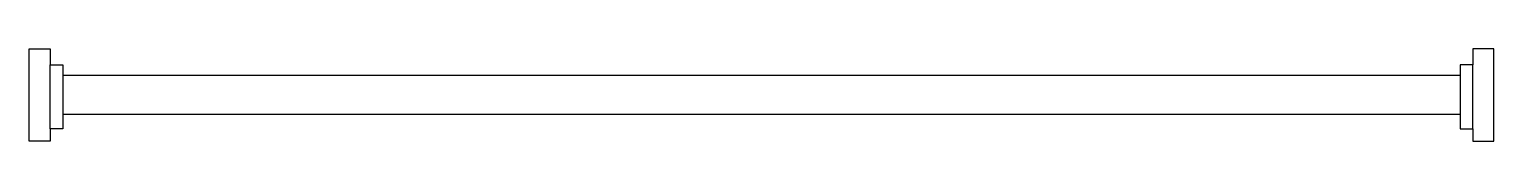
# Model space of a CAD drawing. Header units: inches. Extents: x 0 to 947, y 0 to 60.
import ezdxf

# ---------------------------------------------------------------- set-up
doc = ezdxf.new("R2010")
doc.units = ezdxf.units.IN

msp = doc.modelspace()

# ---------------------------------------------------------------- linework, layer by layer
at = {"color": 2}
for p, q in [((0, 59.92), (13.5, 59.92)), ((0, 59.92), (13.5, 59.92)), ((0, 0), (0, 59.92)), ((13.5, 59.92), (13.5, 49.55)), ((13.5, 59.92), (13.5, 49.55)), ((933.83, 59.92), (933.83, 49.55)), ((933.83, 59.92), (933.83, 49.55)), ((947.33, 59.92), (933.83, 59.92)), ((933.83, 59.92), (933.83, 49.55)), ((933.83, 59.92), (933.83, 49.55)), ((947.33, 59.92), (933.83, 59.92)), ((947.33, 0), (947.33, 59.92)), ((13.5, 49.55), (21.66, 49.55)), ((13.5, 8.02), (13.5, 49.55)), ((13.5, 49.55), (21.66, 49.55)), ((13.5, 8.02), (13.5, 49.55)), ((21.66, 49.55), (21.66, 8.02)), ((21.66, 49.55), (21.66, 8.02)), ((925.67, 49.55), (925.67, 8.02)), ((925.67, 49.55), (925.67, 8.02)), ((933.83, 49.55), (925.67, 49.55)), ((933.83, 49.55), (925.67, 49.55)), ((933.83, 8.02), (933.83, 49.55)), ((933.83, 8.02), (933.83, 49.55)), ((933.83, 8.02), (933.83, 49.55)), ((13.5, 0), (0, 0)), ((13.5, 0), (0, 0)), ((13.5, 8.02), (13.5, 0)), ((21.66, 8.02), (13.5, 8.02)), ((13.5, 8.02), (13.5, 0)), ((21.66, 8.02), (13.5, 8.02)), ((925.67, 8.02), (933.83, 8.02)), ((925.67, 8.02), (933.83, 8.02)), ((933.83, 8.02), (933.83, 0)), ((933.83, 8.02), (933.83, 0)), ((933.83, 8.02), (933.83, 0)), ((933.83, 8.02), (933.83, 0)), ((933.83, 0), (947.33, 0)), ((933.83, 0), (947.33, 0)), ((933.83, 0), (947.33, 0))]:
    msp.add_line(p, q, dxfattribs=at)
at = {"color": 2, "elevation": 39435.27}
for points in [[(925.67, 42.57), (21.66, 42.57)], [(925.67, 42.57), (21.66, 42.57)], [(21.66, 17.57), (925.67, 17.57)], [(21.66, 17.57), (925.67, 17.57)]]:
    msp.add_lwpolyline(points, dxfattribs=at)

doc.saveas('drawing.dxf')
